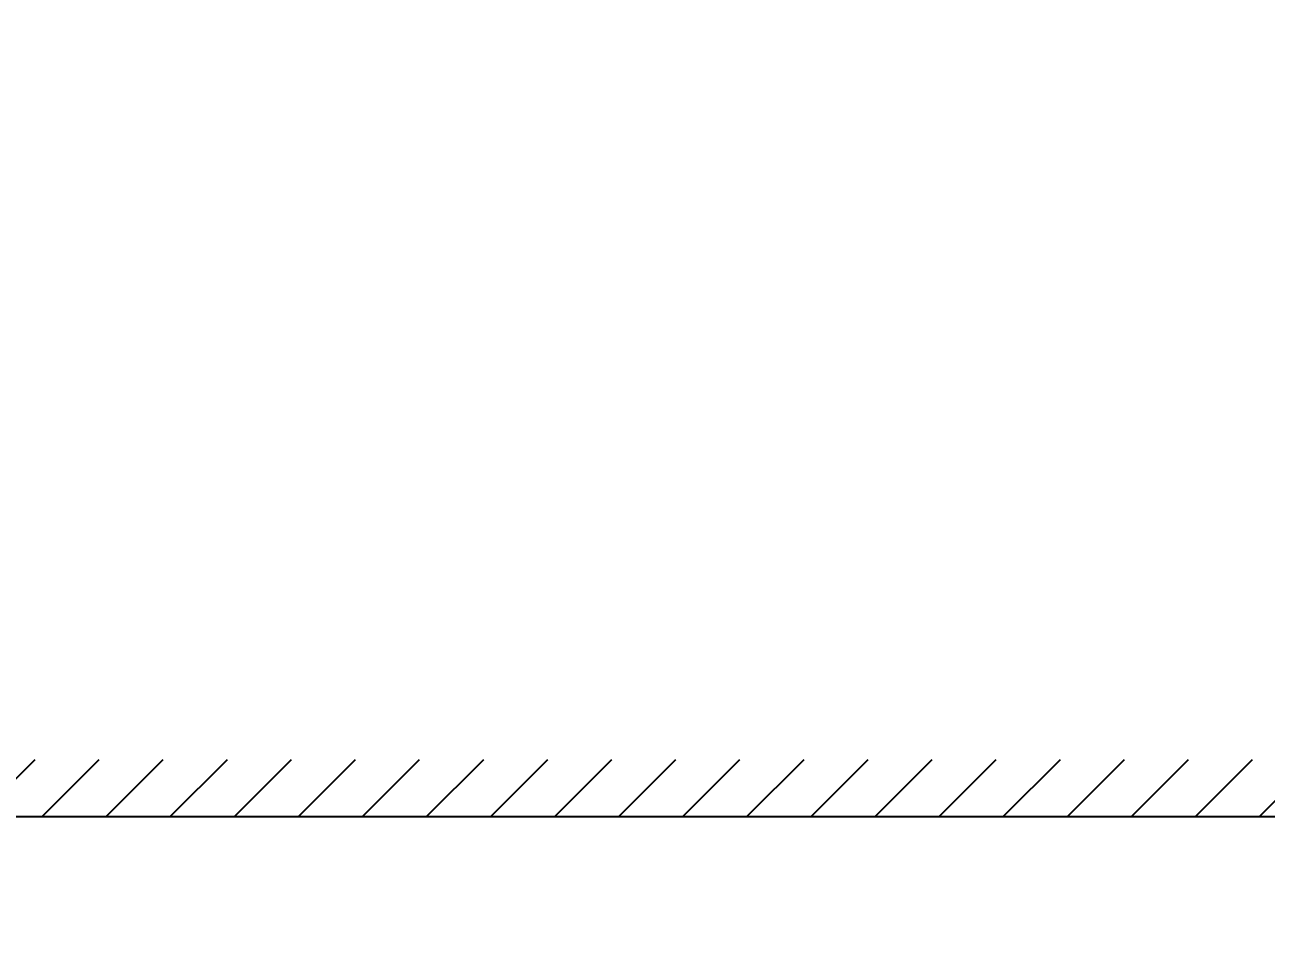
# Model space of a CAD drawing. Header units: inches. Extents: x 16559 to 58559, y 6500 to 36200.
# Drawn here: x 28495 to 32845, y 24747 to 27959 of the extents above; entities that cross this region are included whole.
import ezdxf

# ---------------------------------------------------------------- set-up
doc = ezdxf.new("R2010")
doc.units = ezdxf.units.IN
doc.header["$LTSCALE"] = 300
doc.layers.add('CAPANNONE', color=4, linetype='Continuous')
doc.layers.add('QUOTE', color=7, linetype='Continuous')
doc.styles.get("Standard").update_dxf_attribs({"font": 'romans.shx'})
doc.dimstyles.new('sc1a100', dxfattribs={"dimscale": 100, "dimtxt": 3, "dimasz": 3, "dimexe": 0, "dimexo": 0, "dimgap": 1, "dimtad": 1, "dimzin": 12, "dimdsep": 46, "dimtxsty": 'Standard', "dimblk": 'CLOSEDBLANK', "dimcen": 1, "dimclrd": 253, "dimclre": 253, "dimclrt": 2, "dimadec": 0, "dimazin": 3, "dimtfac": 1, "dimtmove": 0, "dimatfit": 1, "dimldrblk": 'CLOSEDBLANK', "dimfxl": 1, "dimtolj": 1, "dimtzin": 0, "dimarcsym": 0})

# ---------------------------------------------------------------- blocks, each defined once
blk = doc.blocks.new('_ClosedBlank')
at = {"color": 0, "linetype": 'ByBlock', "lineweight": -2}
for p, q in [((-1, 0.167), (0, 0)), ((-1, 0.167), (-1, -0.167)), ((0, 0), (-1, -0.167))]:
    blk.add_line(p, q, dxfattribs=at)
blk = doc.blocks.new('*D27')
at = {"layer": 'Defpoints', "color": 0, "transparency": 16777216}
for p in [(35744.6, 28524.2), (23744.6, 24746.8), (35744.6, 24746.8)]:
    blk.add_point(p, dxfattribs=at)
at = {"layer": 'QUOTE', "color": 253, "lineweight": -2, "transparency": 16777216}
for p, q in [((23744.6, 24746.8), (23744.6, 28524.2)), ((24044.6, 28524.2), (35444.6, 28524.2)), ((35744.6, 24746.8), (35744.6, 28524.2))]:
    blk.add_line(p, q, dxfattribs=at)
at = {"layer": 'QUOTE', "color": 253, "lineweight": -2, "transparency": 16777216, "xscale": 300, "yscale": 300, "zscale": 300, "rotation": 180}
blk.add_blockref('_ClosedBlank', (23744.6, 28524.2), dxfattribs=at)
at = {"layer": 'QUOTE', "color": 253, "lineweight": -2, "transparency": 16777216, "xscale": 300, "yscale": 300, "zscale": 300}
blk.add_blockref('_ClosedBlank', (35744.6, 28524.2), dxfattribs=at)
at = {"layer": 'QUOTE', "color": 2, "transparency": 16777216, "insert": (29744.6, 28774.2), "char_height": 300, "attachment_point": 5}
blk.add_mtext('\\A1;C - STROKE', dxfattribs=at)

msp = doc.modelspace()

# ---------------------------------------------------------------- hatches: boundary and pattern name
at = {"layer": 'CAPANNONE'}
h = msp.add_hatch(dxfattribs=at)
h.set_pattern_fill('ANSI31', color=8, scale=50)
h.set_pattern_definition([(45, (2000, 200), (-112.2532, 112.2532), [])])
h.paths.add_polyline_path([(38376.963, 25384.213), (19620.351, 25384.213), (19620.351, 25184.213), (38376.963, 25184.213)])

# ---------------------------------------------------------------- linework, layer by layer
at = {"layer": 'CAPANNONE', "color": 1}
msp.add_line((19620.351, 25184.213), (38376.963, 25184.213), dxfattribs=at)

# ---------------------------------------------------------------- dimensions: what is measured, and where the dimension line sits
at = {"layer": 'QUOTE'}
dim = msp.add_linear_dim(base=(35744.563, 28524.18), p1=(23744.563, 24746.836), p2=(35744.563, 24746.836), text='C - STROKE', dimstyle='sc1a100', dxfattribs=at)
dim.commit()
dim.dimension.update_dxf_attribs({"geometry": '*D27', "text_midpoint": (29744.563, 28774.18)})

doc.saveas('drawing.dxf')
